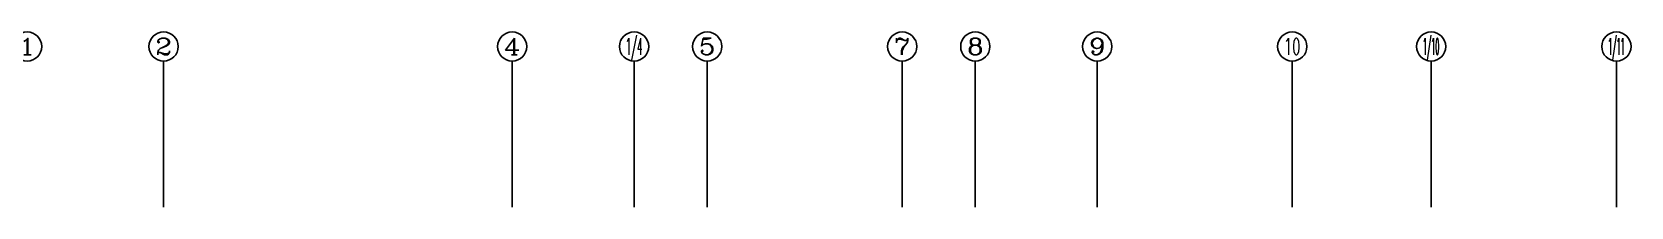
# Model space of a CAD drawing. Extents: x 791398 to 2325386, y -987887 to -518217.
# Drawn here: x 1440194 to 1505794, y -674400 to -667200 of the extents above; entities that cross this region are included whole.
import ezdxf
from ezdxf.enums import TextEntityAlignment as Align

# ---------------------------------------------------------------- set-up
doc = ezdxf.new("R2010")
doc.units = 0
doc.header["$LTSCALE"] = 1000
doc.header["$MEASUREMENT"] = 0
doc.layers.add('AXIS', color=3, linetype='Continuous')
doc.layers.add('AXIS_TEXT', color=7, linetype='Continuous')
doc.styles.add('_TCH_AXIS', font='COMPLEX', dxfattribs={"bigfont": 'GBCBIG'})
doc.styles.add('COMPLEX', font='COMPLEX')

# ---------------------------------------------------------------- blocks, each defined once
blk = doc.blocks.new('_AXISO')
blk.add_circle((0, 0), 0.5)
at = {"layer": 'AXIS_TEXT', "style": 'COMPLEX', "width": 1.041667}
blk.add_attdef('A', text='', height=0.56, dxfattribs=at).set_placement((-0.25, -0.28), (0.25, -0.28), align=Align.FIT)

msp = doc.modelspace()

# ---------------------------------------------------------------- linework, layer by layer
at = {"layer": 'AXIS'}
for p, q in [((1445594, -674400), (1445594, -668400)), ((1459894, -674400), (1459894, -668400)), ((1464894, -674400), (1464894, -668400)), ((1467894, -674400), (1467894, -668400)), ((1475894, -674400), (1475894, -668400)), ((1478894, -674400), (1478894, -668400)), ((1483894, -674400), (1483894, -668400)), ((1491894, -674400), (1491894, -668400)), ((1497594, -674400), (1497594, -668400)), ((1505194, -674400), (1505194, -668400))]:
    msp.add_line(p, q, dxfattribs=at)

# ---------------------------------------------------------------- block references
ref = msp.add_blockref('_AXISO', (1439994, -667800), dxfattribs=dict(at, xscale=1200, yscale=1200, zscale=1200))
ref.add_attrib('A', '1', dxfattribs={"layer": 'AXIS_TEXT', "height": 679, "style": '_TCH_AXIS', "width": 2.333333}).set_placement((1439654, -668139), (1440333, -668139), align=Align.FIT)
ref = msp.add_blockref('_AXISO', (1445594, -667800), dxfattribs=dict(at, xscale=1200, yscale=1200, zscale=1200))
ref.add_attrib('A', '2', dxfattribs={"layer": 'AXIS_TEXT', "height": 679, "style": '_TCH_AXIS', "width": 1.5}).set_placement((1445254, -668139), (1445933, -668139), align=Align.FIT)
ref = msp.add_blockref('_AXISO', (1459894, -667800), dxfattribs=dict(at, xscale=1200, yscale=1200, zscale=1200))
ref.add_attrib('A', '4', dxfattribs={"layer": 'AXIS_TEXT', "height": 679, "style": '_TCH_AXIS', "width": 1.3125}).set_placement((1459554, -668139), (1460233, -668139), align=Align.FIT)
ref = msp.add_blockref('_AXISO', (1464894, -667800), dxfattribs=dict(at, xscale=1200, yscale=1200, zscale=1200))
ref.add_attrib('A', '1/4', dxfattribs={"layer": 'AXIS_TEXT', "height": 678.8, "style": '_TCH_AXIS', "width": 0.396226}).set_placement((1464554, -668139), (1465233, -668139), align=Align.FIT)
ref = msp.add_blockref('_AXISO', (1467894, -667800), dxfattribs=dict(at, xscale=1200, yscale=1200, zscale=1200))
ref.add_attrib('A', '5', dxfattribs={"layer": 'AXIS_TEXT', "height": 679, "style": '_TCH_AXIS', "width": 1.5}).set_placement((1467554, -668139), (1468233, -668139), align=Align.FIT)
ref = msp.add_blockref('_AXISO', (1475894, -667800), dxfattribs=dict(at, xscale=1200, yscale=1200, zscale=1200))
ref.add_attrib('A', '7', dxfattribs={"layer": 'AXIS_TEXT', "height": 679, "style": '_TCH_AXIS', "width": 1.5}).set_placement((1475554, -668139), (1476233, -668139), align=Align.FIT)
ref = msp.add_blockref('_AXISO', (1478894, -667800), dxfattribs=dict(at, xscale=1200, yscale=1200, zscale=1200))
ref.add_attrib('A', '8', dxfattribs={"layer": 'AXIS_TEXT', "height": 679, "style": '_TCH_AXIS', "width": 1.5}).set_placement((1478554, -668139), (1479233, -668139), align=Align.FIT)
ref = msp.add_blockref('_AXISO', (1483894, -667800), dxfattribs=dict(at, xscale=1200, yscale=1200, zscale=1200))
ref.add_attrib('A', '9', dxfattribs={"layer": 'AXIS_TEXT', "height": 679, "style": '_TCH_AXIS', "width": 1.5}).set_placement((1483554, -668139), (1484233, -668139), align=Align.FIT)
ref = msp.add_blockref('_AXISO', (1491894, -667800), dxfattribs=dict(at, xscale=1200, yscale=1200, zscale=1200))
ref.add_attrib('A', '10', dxfattribs={"layer": 'AXIS_TEXT', "height": 678.8, "style": '_TCH_AXIS', "width": 0.724138}).set_placement((1491554, -668139), (1492233, -668139), align=Align.FIT)
ref = msp.add_blockref('_AXISO', (1497594, -667800), dxfattribs=dict(at, xscale=1200, yscale=1200, zscale=1200))
ref.add_attrib('A', '1/10', dxfattribs={"layer": 'AXIS_TEXT', "height": 678.8, "style": '_TCH_AXIS', "width": 0.318182}).set_placement((1497254, -668139), (1497933, -668139), align=Align.FIT)
ref = msp.add_blockref('_AXISO', (1505194, -667800), dxfattribs=dict(at, xscale=1200, yscale=1200, zscale=1200))
ref.add_attrib('A', '1/11', dxfattribs={"layer": 'AXIS_TEXT', "height": 678.8, "style": '_TCH_AXIS', "width": 0.344262}).set_placement((1504854, -668139), (1505533, -668139), align=Align.FIT)

doc.saveas('drawing.dxf')
